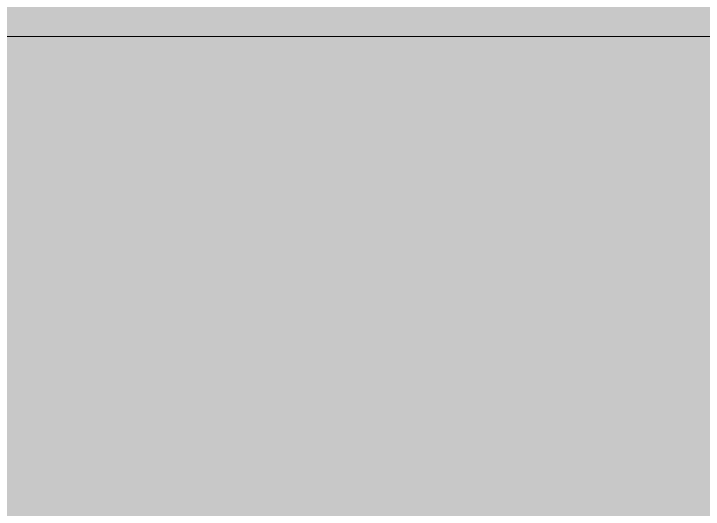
# Model space of a CAD drawing. Header units: inches. Extents: x -4218 to -1814, y 9706 to 12426.
# Drawn here: x -2859.01 to -2848.54, y 10664.45 to 10671.97 of the extents above; entities that cross this region are included whole.
import ezdxf

# ---------------------------------------------------------------- set-up
doc = ezdxf.new("R2010")
doc.units = ezdxf.units.IN
doc.header["$MEASUREMENT"] = 0
for name, color, linetype, lineweight in [('0-1', 7, 'Continuous', 5), ('0-2', 10, 'Continuous', 13), ('P-SANR-FIXT-2', 7, 'Continuous', 9), ('P-SANR-FIXT-3', 55, 'Continuous', 9)]:
    doc.layers.add(name, color=color, linetype=linetype, lineweight=lineweight)

# ---------------------------------------------------------------- blocks, each defined once
blk = doc.blocks.new('Stainless Steel Farmhous Kitchen Sink - Stainless Steel Farmhous Kitchen Sink-V143-FLOOR PLAN - 2ND FLOOR')
at = {"layer": 'P-SANR-FIXT-3'}
for points in [[(-31.855, -2.247), (-33, -2.247), (-33, -22.203), (0, -22.203), (0, -9.814), (-0.25, -9.814), (-0.25, -2.247), (-15.259, -2.284), (-15.235, -2.678), (-15.131, -3), (-2, -3), (-2, -16.956), (-31, -16.956), (-31, -3), (-16.441, -3), (-16.441, -2.247), (-31, -2.247)], [(-2, -3), (-15.131, -3), (-13.76, -7.094), (-13.621, -7.094), (-13.436, -7.119), (-13.198, -7.217), (-12.952, -7.429), (-12.784, -7.707), (-12.74, -7.815), (-12.706, -8.069), (-12.74, -8.324), (-12.838, -8.561), (-12.995, -8.765), (-13.198, -8.922), (-13.465, -9.071), (-13.501, -9.398), (-13.522, -9.413), (-13.525, -9.572), (-13.55, -9.578), (-13.636, -9.53), (-13.636, -9.366), (-13.636, -9.046), (-13.857, -9.032), (-13.989, -9.002), (-14.299, -8.832), (-14.454, -8.678), (-14.543, -8.561), (-14.641, -8.324), (-14.675, -8.069), (-14.579, -7.664), (-14.543, -7.577), (-14.387, -7.373), (-14.183, -7.192), (-15.259, -3.878), (-15.299, -8.324), (-16.421, -8.324), (-16.441, -3), (-31, -3), (-31, -16.956), (-2, -16.956), (-2, -6.683)]]:
    blk.add_hatch(color=256, dxfattribs=at).paths.add_polyline_path(points, flags=0)
at = {"layer": 'P-SANR-FIXT-2'}
blk.add_line((-2, -16.956), (-31, -16.956), dxfattribs=at)
blk = doc.blocks.new('CTR - 1st Phase - Unit Layouts_rvt-1-FLOOR PLAN - 2ND FLOOR')
at = {"layer": '0-2', "rotation": 180}
blk.add_blockref('Stainless Steel Farmhous Kitchen Sink - Stainless Steel Farmhous Kitchen Sink-V143-FLOOR PLAN - 2ND FLOOR', (-2871.324, 10654.665), dxfattribs=at)

msp = doc.modelspace()

# ---------------------------------------------------------------- block references
at = {"layer": '0-1'}
msp.add_blockref('CTR - 1st Phase - Unit Layouts_rvt-1-FLOOR PLAN - 2ND FLOOR', (0, 0), dxfattribs=at)

doc.saveas('drawing.dxf')
